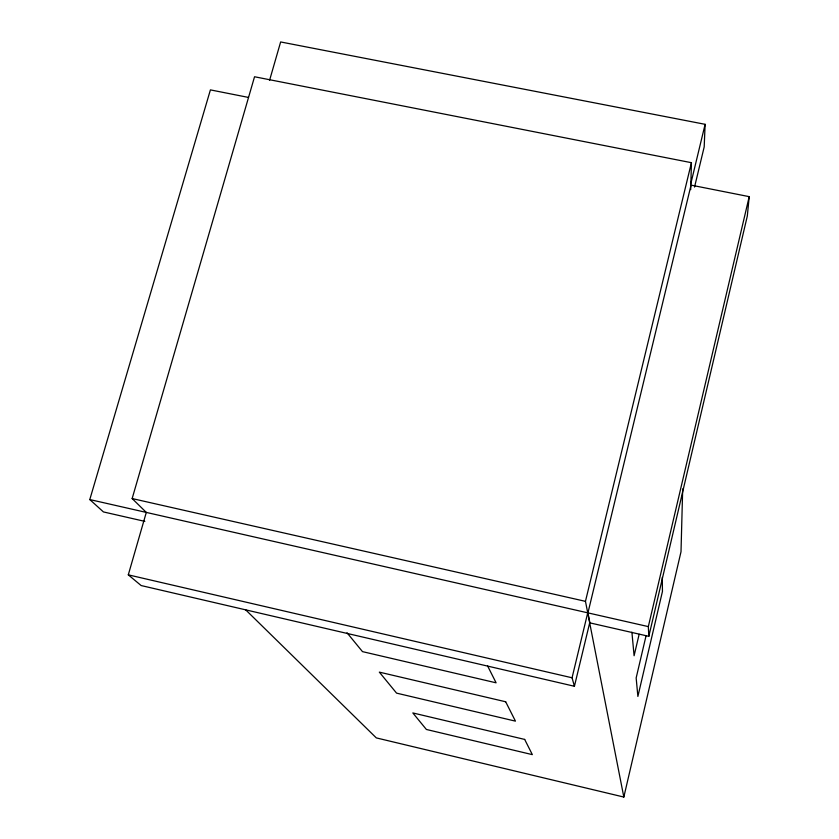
<?xml version="1.0" encoding="UTF-8"?>
<svg xmlns="http://www.w3.org/2000/svg" width="839" height="839" viewBox="0 0 839 839"><rect width="100%" height="100%" fill="white"/><g stroke="black" fill="none" stroke-linecap="round" stroke-linejoin="round"><path stroke-width="1.26" d="M682.684 488.896L681.006 551.768L623.828 797.05L376.312 737.901L245.523 609.691M690.707 189.656L691.43 162.693L254.542 76.758L132.153 498.555L146.301 512.419L128.294 574.851L141.151 585.549L574.421 686.271L589.681 622.842M269.571 80.334L280.646 41.95L705.117 124.319L704.194 146.909L694.535 187.076M749.206 196.651L747.318 216.022L648.82 636.329L589.901 622.884L587.94 612.879L691.042 185.125L749.206 196.651L648.327 626.607L648.82 636.329M639.15 634.274L634.095 655.741L631.903 632.197M646.009 635.972L636.161 677.943L637.881 696.443L662.453 591.432L662.265 577.442M623.828 797.05L585.465 601.343L691.43 162.693M690.875 183.416L705.117 124.319M574.421 686.271L572.062 677.786L587.72 612.827L89.794 499.562L210.411 89.888L248.491 97.429M132.153 498.555L585.465 601.343M587.94 612.879L648.327 626.607M144.843 521.376L103.428 511.926L89.794 499.562M128.294 574.851L572.062 677.786M347.021 632.774L362.5 651.63L496.111 682.82L487.585 665.914M505.676 701.771L379.333 672.133L396.564 693.129L515.45 721.141L505.676 701.771M524.669 739.421L412.83 712.94L426.39 729.469L532.346 754.639L524.669 739.421"/></g></svg>
